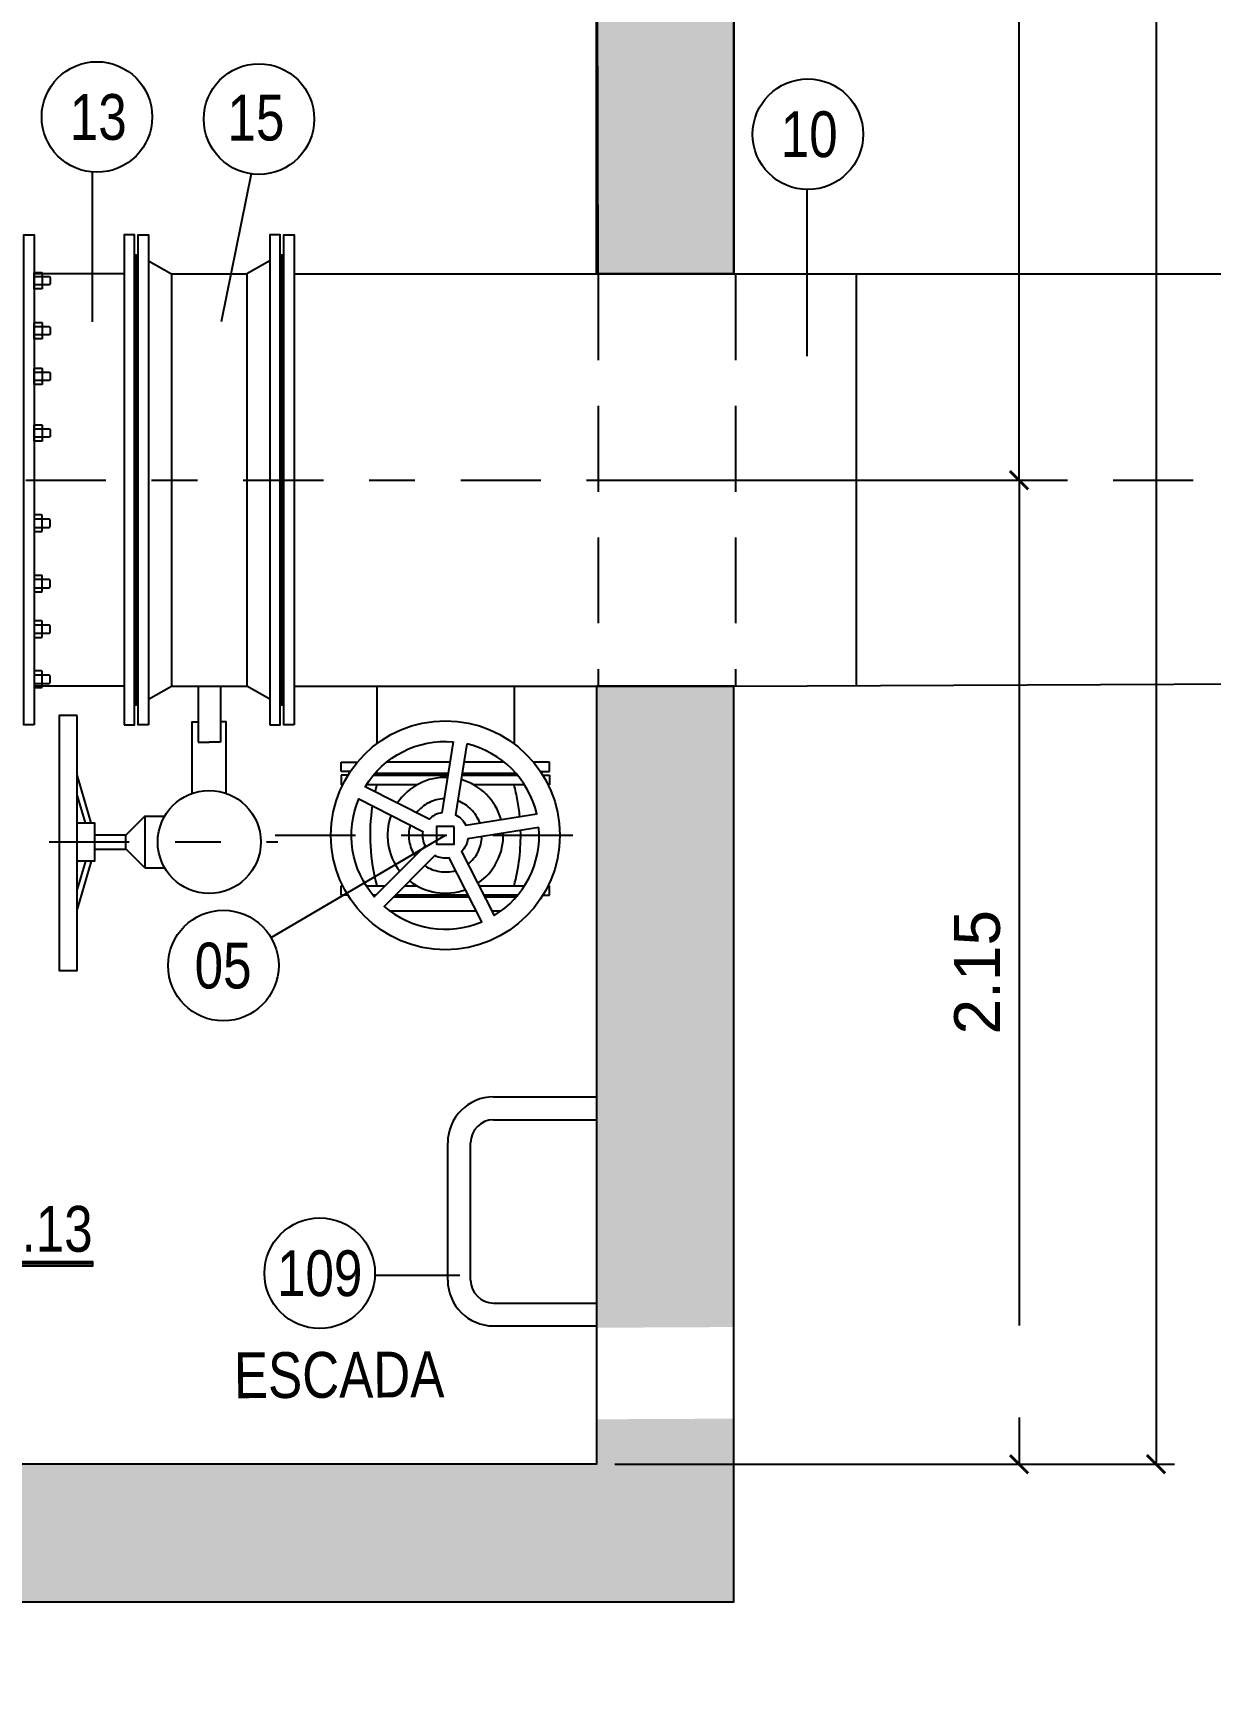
# Model space of a CAD drawing. Header units: feet. Extents: x 0 to 285374, y 0 to 9111566.
# Drawn here: x 285109.437 to 285112.007, y 9111369.358 to 9111372.955 of the extents above; entities that cross this region are included whole.
import ezdxf
from ezdxf import colors
from ezdxf.entities.mleader import LeaderData, LeaderLine
from ezdxf.enums import TextEntityAlignment as Align
from ezdxf.math import Vec2, Vec3

# ---------------------------------------------------------------- set-up
doc = ezdxf.new("R2010")
doc.units = ezdxf.units.FT
doc.header["$MEASUREMENT"] = 0
doc.linetypes.add('DASHDOT', pattern=[1, 0.5, -0.25, 0, -0.25])
doc.linetypes.add('HIDDEN', pattern=[0.375, 0.25, -0.125])
doc.layers.get('0').update_dxf_attribs({"linetype": 'CONTINUOUS'})
doc.layers.get('DEFPOINTS').update_dxf_attribs({"linetype": 'CONTINUOUS'})
for name, color, linetype in [('01', 1, 'CONTINUOUS'), ('01PROJ', 1, 'HIDDEN'), ('02', 7, 'CONTINUOUS'), ('A-NIVEIS', 1, 'CONTINUOUS'), ('A-TEXTO', 2, 'CONTINUOUS'), ('EIXO', 1, 'DASHDOT'), ('FLANGES', 7, 'CONTINUOUS'), ('H-SA-CONTORNO', 2, 'CONTINUOUS'), ('H-SA-DIM', 1, 'CONTINUOUS'), ('H-SA-ESTRUTURA (CORTE)', 5, 'CONTINUOUS'), ('H-SA-HTC CONCRETO', 253, 'CONTINUOUS'), ('H-SA-TEXTO', 2, 'CONTINUOUS'), ('INDIC', 2, 'CONTINUOUS'), ('Top View-Ferro Fundido - JGS - K7(Esgoto)', 7, 'CONTINUOUS')]:
    doc.layers.add(name, color=color, linetype=linetype)
doc.styles.add('EGC_Arial_2.0mm', font='arial.ttf', dxfattribs={"width": 0.8, "height": 2})
doc.styles.get("Standard").update_dxf_attribs({"font": 'arial.ttf'})
doc.dimstyles.new('Copy of EGC_2.0mm', dxfattribs={"dimtxt": 0.1, "dimasz": 0.04, "dimexe": 0.04, "dimexo": 0.04, "dimgap": 0.04, "dimtad": 1, "dimzin": 1, "dimdsep": 46, "dimtxsty": 'Standard', "dimblk": 'ARCHTICK', "dimcen": 0, "dimclrd": 1, "dimclre": 1, "dimclrt": 2, "dimazin": 0, "dimtfac": 1, "dimtix": 1, "dimtmove": 1, "dimatfit": 3, "dimldrblk": 'NONE', "dimfxl": 0.002, "dimtolj": 1, "dimtzin": 0, "dimlwd": -1, "dimarcsym": 0})

# ---------------------------------------------------------------- blocks, each defined once
blk = doc.blocks.new('_ArchTick')
at = {"color": 0, "linetype": 'ByBlock', "const_width": 0.15}
blk.add_lwpolyline([(-0.5, -0.5), (0.5, 0.5)], dxfattribs=at)
blk = doc.blocks.new('*D1185')
at = {"layer": 'DEFPOINTS', "color": 0, "transparency": 16777216}
for p in [(285110.6713, 9111371.9783, 478.1983), (285110.6676, 9111369.8294), (285111.5903, 9111369.8294)]:
    blk.add_point(p, dxfattribs=at)
at = {"layer": 'H-SA-DIM', "color": 1, "lineweight": -2, "transparency": 16777216}
for p, q in [((285110.7113, 9111371.9783), (285111.6303, 9111371.9783)), ((285110.7076, 9111369.8294), (285111.6303, 9111369.8294))]:
    blk.add_line(p, q, dxfattribs=at)
at = {"layer": 'H-SA-DIM', "color": 1, "transparency": 16777216}
blk.add_line((285111.5903, 9111371.9783), (285111.5903, 9111369.8294), dxfattribs=at)
at = {"layer": 'H-SA-DIM', "color": 1, "transparency": 16777216, "xscale": 0.04, "yscale": 0.04, "zscale": 0.04}
for p, rotation in [((285111.5903, 9111371.9783), 90), ((285111.5903, 9111369.8294), 270)]:
    blk.add_blockref('_ArchTick', p, dxfattribs=dict(at, rotation=rotation))
at = {"layer": 'H-SA-DIM', "color": 2, "transparency": 16777216, "insert": (285111.4992, 9111370.9039), "char_height": 0.1, "attachment_point": 5, "rotation": 90}
blk.add_mtext('\\A1;2.15', dxfattribs=at)
blk = doc.blocks.new('_None')
blk = doc.blocks.new('*U1244')
at = {"true_color": 0xffffff}
h = blk.add_hatch(color=7, dxfattribs=at)
h.dxf.hatch_style = 1
edge = h.paths.add_edge_path()
edge.add_arc((0, 0), 2.075, 92.76231, 177.23769, ccw=False)
edge.add_line((-0.1, 2.073), (-0.1, 2.75))
edge.add_line((-0.1, 2.75), (0.1, 2.75))
edge.add_line((0.1, 2.75), (0.1, 2.073))
edge.add_arc((0, 0), 2.075, 2.76231, 87.23769, ccw=False)
edge.add_line((2.073, 0.1), (9.088, 0.1))
edge.add_line((9.088, 0.1), (9.088, -0.1))
edge.add_line((9.088, -0.1), (2.073, -0.1))
edge.add_arc((0, 0), 2.075, 272.76231, 357.23769, ccw=False)
edge.add_line((0.1, -2.073), (0.1, -2.75))
edge.add_line((0.1, -2.75), (-0.1, -2.75))
edge.add_line((-0.1, -2.75), (-0.1, -2.073))
edge.add_arc((0, 0), 2.075, 182.76231, 267.23769, ccw=False)
edge.add_line((-2.073, -0.1), (-2.75, -0.1))
edge.add_line((-2.75, -0.1), (-2.75, 0.1))
edge.add_line((-2.75, 0.1), (-2.073, 0.1))
for p, q in [((0, -2.75), (0, 2.75)), ((9.088, 0), (-2.75, 0))]:
    blk.add_line(p, q)
at = {"color": 7, "true_color": 0xffffff}
blk.add_lwpolyline([(-2.073, 0.1, -0.386246), (-0.1, 2.073), (-0.1, 2.75), (0.1, 2.75), (0.1, 2.073, -0.386246), (2.073, 0.1), (9.088, 0.1), (9.088, -0.1), (2.073, -0.1, -0.386246), (0.1, -2.073), (0.1, -2.75), (-0.1, -2.75), (-0.1, -2.073, -0.386246), (-2.073, -0.1), (-2.75, -0.1), (-2.75, 0.1)], format="xyb", close=True, dxfattribs=at)
blk.add_circle((0, 0), 1.875)
for points in [[(0, 1.875), (0, 0), (0.583, 1.782), (0.595, 0)], [(0.583, 1.782), (0.595, 0), (1.097, 1.521), (1.096, 0)], [(1.097, 1.521), (1.096, 0), (1.533, 1.079), (1.571, 0)], [(1.533, 1.079), (1.571, 0), (1.786, 0.571), (0, 0)], [(-1.786, -0.571), (0, 0), (-1.796, -0.539), (-1.875, 0)], [(-1.533, -1.079), (-1.571, 0), (-1.786, -0.571), (0, 0)], [(-1.097, -1.521), (-1.096, 0), (-1.533, -1.079), (-1.571, 0)], [(-0.583, -1.782), (-0.595, 0), (-1.097, -1.521), (-1.096, 0)], [(0, -1.875), (0, 0), (-0.583, -1.782), (-0.595, 0)], [(1.786, 0.571), (0, 0), (1.796, 0.539), (1.875, 0)]]:
    blk.add_solid(points)
at = {"layer": 'A-TEXTO', "color": 2, "style": 'EGC_Arial_2.0mm', "width": 0.8}
blk.add_attdef('000.00', text='', height=2, dxfattribs=at).set_placement((9.088, 0.534), align=Align.RIGHT)
blk = doc.blocks.new('*D1233')
at = {"layer": 'DEFPOINTS', "color": 0, "transparency": 16777216}
for p in [(285111.7143, 9111374.3725), (285110.6713, 9111371.9783, 478.1983), (285111.5902, 9111371.9783)]:
    blk.add_point(p, dxfattribs=at)
at = {"layer": 'H-SA-DIM', "color": 1, "lineweight": -2, "transparency": 16777216}
for p, q in [((285111.6743, 9111374.3725), (285111.5502, 9111374.3725)), ((285110.7113, 9111371.9783), (285111.6302, 9111371.9783))]:
    blk.add_line(p, q, dxfattribs=at)
at = {"layer": 'H-SA-DIM', "color": 1, "transparency": 16777216}
blk.add_line((285111.5902, 9111374.3725), (285111.5902, 9111371.9783), dxfattribs=at)
at = {"layer": 'H-SA-DIM', "color": 1, "transparency": 16777216, "xscale": 0.04, "yscale": 0.04, "zscale": 0.04}
for p, rotation in [((285111.5902, 9111374.3725), 90), ((285111.5902, 9111371.9783), 270)]:
    blk.add_blockref('_ArchTick', p, dxfattribs=dict(at, rotation=rotation))
at = {"layer": 'H-SA-DIM', "color": 2, "transparency": 16777216, "insert": (285111.4991, 9111373.1754), "char_height": 0.1, "attachment_point": 5, "rotation": 90}
blk.add_mtext('\\A1;2.40', dxfattribs=at)
blk = doc.blocks.new('*D1245')
at = {"layer": 'DEFPOINTS', "color": 0, "transparency": 16777216}
for p in [(285110.6676, 9111376.5296), (285110.6676, 9111369.8295, 0.0238), (285111.8895, 9111369.8295)]:
    blk.add_point(p, dxfattribs=at)
at = {"layer": 'H-SA-DIM', "color": 1, "lineweight": -2, "transparency": 16777216}
for p, q in [((285110.7076, 9111376.5296), (285111.9295, 9111376.5296)), ((285110.7076, 9111369.8295), (285111.9295, 9111369.8295))]:
    blk.add_line(p, q, dxfattribs=at)
at = {"layer": 'H-SA-DIM', "color": 1, "transparency": 16777216}
blk.add_line((285111.8895, 9111376.5296), (285111.8895, 9111369.8295), dxfattribs=at)
at = {"layer": 'H-SA-DIM', "color": 1, "transparency": 16777216, "xscale": 0.04, "yscale": 0.04, "zscale": 0.04}
for p, rotation in [((285111.8895, 9111376.5296), 90), ((285111.8895, 9111369.8295), 270)]:
    blk.add_blockref('_ArchTick', p, dxfattribs=dict(at, rotation=rotation))
at = {"layer": 'H-SA-DIM', "color": 2, "transparency": 16777216, "insert": (285111.7985, 9111373.1795), "char_height": 0.1, "attachment_point": 5, "rotation": 90}
blk.add_mtext('\\A1;6.70', dxfattribs=at)

msp = doc.modelspace()

# ---------------------------------------------------------------- hatches: boundary and pattern name
at = {"layer": 'H-SA-HTC CONCRETO'}
h = msp.add_hatch(color=256, dxfattribs=at)
h.dxf.hatch_style = 1
h.paths.add_polyline_path([(285108.6676, 9111373.929), (285108.3676, 9111373.929), (285108.3676, 9111372.4289), (285108.6676, 9111372.4289)])
h.paths.add_polyline_path([(285110.9676, 9111373.929), (285110.6676, 9111373.929), (285110.6676, 9111372.4289), (285110.9676, 9111372.4289)])
h = msp.add_hatch(color=256, dxfattribs=at)
h.dxf.hatch_style = 1
h.paths.add_polyline_path([(285110.9676, 9111371.5289), (285110.6676, 9111371.5289), (285110.6676, 9111369.8294), (285108.6676, 9111369.8294), (285108.6676, 9111371.5289), (285108.3676, 9111371.5289), (285108.3676, 9111369.5294), (285110.9676, 9111369.5294)])

# ---------------------------------------------------------------- linework, layer by layer
at = {"layer": '01', "color": 1}
for p, q in [((285109.564, 9111371.23, 478.1983), (285109.533, 9111371.3352, 478.1983)), ((285109.5511, 9111371.23, 478.1983), (285109.533, 9111371.2913, 478.1983)), ((285109.681, 9111371.2445, 478.1983), (285109.6388, 9111371.2023, 478.1983)), ((285109.681, 9111371.2445, 478.1983), (285109.681, 9111371.132, 478.1983)), ((285109.6388, 9111371.2023, 478.1983), (285109.6388, 9111371.1742, 478.1983)), ((285109.681, 9111371.132, 478.1983), (285109.6388, 9111371.1742, 478.1983)), ((285109.564, 9111371.1466, 478.1983), (285109.533, 9111371.0414, 478.1983)), ((285109.5511, 9111371.1466, 478.1983), (285109.533, 9111371.0852, 478.1983)), ((285110.2157, 9111371.0379, 478.1983), (285110.4046, 9111371.0379, 478.1983)), ((285110.4383, 9111371.0379, 478.1983), (285110.459, 9111371.0379, 478.1983))]:
    msp.add_line(p, q, dxfattribs=at)
at = {"layer": '01', "color": 1, "ltscale": 2.5}
for p, q in [((285109.681, 9111371.2445, 478.1983), (285109.7242, 9111371.2445, 478.1983)), ((285109.5713, 9111371.2037, 478.1983), (285109.6388, 9111371.2037, 478.1983)), ((285109.5713, 9111371.1728, 478.1983), (285109.6388, 9111371.1728, 478.1983)), ((285109.681, 9111371.132, 478.1983), (285109.7242, 9111371.132, 478.1983))]:
    msp.add_line(p, q, dxfattribs=at)
at = {"layer": '01', "color": 1, "elevation": 478.1983}
for points in [[(285109.7847, 9111371.2946), (285109.7847, 9111371.4507), (285109.7972, 9111371.4507)], [(285109.8585, 9111371.2946), (285109.8585, 9111371.4507), (285109.846, 9111371.4507)], [(285109.533, 9111371.23), (285109.5713, 9111371.23), (285109.5713, 9111371.1466), (285109.533, 9111371.1466)]]:
    msp.add_lwpolyline(points, dxfattribs=at)
at = {"layer": '01PROJ', "color": 1, "ltscale": 25}
for p, q in [((285110.6676, 9111372.4289, 478.1983), (285110.9676, 9111372.4289, 478.1983)), ((285110.6676, 9111371.5289, 478.1983), (285110.9676, 9111371.5289, 478.1983))]:
    msp.add_line(p, q, dxfattribs=at)
at = {"layer": '02', "color": 2, "linetype": 'Continuous'}
for points in [[(285110.3545, 9111371.4071), (285110.33, 9111371.2523, 0.16324), (285110.3017, 9111371.2379), (285110.162, 9111371.3091, -0.284894)], [(285110.3842, 9111371.4025), (285110.3596, 9111371.2476, -0.16324), (285110.3821, 9111371.2251), (285110.537, 9111371.2497, 0.284894)], [(285110.5417, 9111371.22), (285110.3868, 9111371.1955, -0.16324), (285110.3724, 9111371.1672), (285110.4436, 9111371.0275, 0.284894)], [(285110.3143, 9111371.1585), (285110.2034, 9111371.0477, 0.284894), (285110.4168, 9111371.0139), (285110.3457, 9111371.1536, -0.16324)]]:
    msp.add_lwpolyline(points, format="xyb", close=True, dxfattribs=at)
at = {"layer": '02', "color": 2, "linetype": 'Continuous', "ltscale": 0.2}
msp.add_lwpolyline([(285110.293, 9111371.1797), (285110.1822, 9111371.0689, -0.284894), (285110.1484, 9111371.2823), (285110.2881, 9111371.2112, 0.16324)], format="xyb", close=True, dxfattribs=at)
msp.add_lwpolyline([(285110.3569, 9111371.2224), (285110.3179, 9111371.2224), (285110.3179, 9111371.1834), (285110.3569, 9111371.1834)], close=True, dxfattribs=at)
msp.add_circle((285110.3374, 9111371.2029, 478.1983), 0.25, dxfattribs=at)
at = {"layer": 'EIXO', "color": 1, "linetype": 'DASHDOT', "ltscale": 0.35}
for p, q in [((285110.3474, 9111371.3624, 478.1983), (285110.2086, 9111371.3624, 478.1983)), ((285110.4662, 9111371.3624, 478.1983), (285110.3778, 9111371.3624, 478.1983)), ((285110.2758, 9111371.3134, 478.1983), (285110.1647, 9111371.3134, 478.1983)), ((285110.1797, 9111371.3339, 478.1983), (285110.3429, 9111371.3339, 478.1983)), ((285110.3436, 9111371.3379, 478.1983), (285110.1831, 9111371.3379, 478.1983)), ((285110.3733, 9111371.3339, 478.1983), (285110.4951, 9111371.3339, 478.1983)), ((285110.4916, 9111371.3379, 478.1983), (285110.3739, 9111371.3379, 478.1983)), ((285110.51, 9111371.3134, 478.1983), (285110.399, 9111371.3134, 478.1983)), ((285109.9658, 9111371.2029, 478.1983), (285110.6947, 9111371.2029, 478.1983)), ((285109.472, 9111371.1883, 478.1983), (285109.9716, 9111371.1883, 478.1983)), ((285110.1647, 9111371.0924, 478.1983), (285110.2057, 9111371.0924, 478.1983)), ((285110.2481, 9111371.0924, 478.1983), (285110.2758, 9111371.0924, 478.1983)), ((285110.4105, 9111371.0924, 478.1983), (285110.51, 9111371.0924, 478.1983)), ((285110.1852, 9111371.0719, 478.1983), (285110.1797, 9111371.0719, 478.1983)), ((285110.3893, 9111371.0679, 478.1983), (285110.2236, 9111371.0679, 478.1983)), ((285110.3873, 9111371.0719, 478.1983), (285110.2276, 9111371.0719, 478.1983)), ((285110.4951, 9111371.0719, 478.1983), (285110.421, 9111371.0719, 478.1983)), ((285110.4916, 9111371.0679, 478.1983), (285110.423, 9111371.0679, 478.1983))]:
    msp.add_line(p, q, dxfattribs=at)
at = {"layer": 'EIXO', "ltscale": 0.35}
msp.add_lwpolyline([(285092.3209, 9111371.9781), (285115.3316, 9111371.9781)], dxfattribs=at)
at = {"layer": 'EIXO', "color": 1, "linetype": 'DASHDOT', "elevation": 478.1983}
for points in [[(285110.1296, 9111371.3419), (285110.1099, 9111371.3419), (285110.1099, 9111371.3624), (285110.1449, 9111371.3624)], [(285110.5452, 9111371.3419), (285110.5649, 9111371.3419), (285110.5649, 9111371.3624), (285110.5299, 9111371.3624)], [(285110.1244, 9111371.3339), (285110.1099, 9111371.3339), (285110.1099, 9111371.3134), (285110.1131, 9111371.3134)], [(285110.5503, 9111371.3339), (285110.5649, 9111371.3339), (285110.5649, 9111371.3134), (285110.5616, 9111371.3134)], [(285110.1244, 9111371.0719), (285110.1099, 9111371.0719), (285110.1099, 9111371.0924), (285110.1131, 9111371.0924)], [(285110.5503, 9111371.0719), (285110.5649, 9111371.0719), (285110.5649, 9111371.0924), (285110.5616, 9111371.0924)]]:
    msp.add_lwpolyline(points, dxfattribs=at)
at = {"layer": 'EIXO', "color": 1, "linetype": 'DASHDOT'}
for centre, radius, start, end in [((285110.5998, 9111371.2029, 478.1983), 0.4269, 165, 167.1158), ((285110.3374, 9111371.2029, 478.1983), 0.1265, 87.81, 146.19), ((285110.3374, 9111371.2029, 478.1983), 0.1265, 15.81, 74.19), ((285110.075, 9111371.2029, 478.1983), 0.4269, 5.5023, 15), ((285110.3374, 9111371.2029, 478.1983), 0.08, 91.8069, 142.1931), ((285110.3374, 9111371.2029, 478.1983), 0.08, 19.8069, 70.1931), ((285110.5998, 9111371.2029, 478.1983), 0.4269, 171.3096, 195), ((285110.3374, 9111371.2029, 478.1983), 0.1265, 159.81, 218.19), ((285110.3374, 9111371.2029, 478.1983), 0.08, 163.8069, 214.1931), ((285110.3374, 9111371.2029, 478.1983), 0.08, 307.8069, 358.1931), ((285110.3374, 9111371.2029, 478.1983), 0.1265, 303.81, 2.19), ((285110.075, 9111371.2029, 478.1983), 0.4269, 345, 1.4566), ((285110.3374, 9111371.2029, 478.1983), 0.08, 235.8069, 286.1931), ((285110.3374, 9111371.2029, 478.1983), 0.1265, 231.81, 290.19)]:
    msp.add_arc(centre, radius, start, end, dxfattribs=at)
at = {"layer": 'FLANGES', "color": 2}
msp.add_lwpolyline([(285109.533, 9111371.4643), (285109.494, 9111371.4643), (285109.494, 9111370.9075), (285109.533, 9111370.9075)], close=True, dxfattribs=at)
msp.add_circle((285109.8216, 9111371.1883, 478.1983), 0.1125, dxfattribs=at)
at = {"layer": 'H-SA-CONTORNO', "color": 1, "linetype": 'HIDDEN', "ltscale": 0.75}
for p, q in [((285110.6713, 9111372.4283, 478.1983), (285110.6713, 9111371.5283, 478.1983)), ((285110.9713, 9111372.4283, 478.1983), (285110.9713, 9111371.5283, 478.1983))]:
    msp.add_line(p, q, dxfattribs=at)
at = {"layer": 'H-SA-DIM'}
msp.add_line((285111.2346, 9111372.4294, 478.1983), (285111.2346, 9111371.53, 478.1983), dxfattribs=at)
at = {"layer": 'H-SA-ESTRUTURA (CORTE)'}
for p, q in [((285110.6713, 9111372.4283, 478.1983), (285110.6676, 9111373.929)), ((285110.9676, 9111372.4289, 478.1983), (285110.9676, 9111373.929))]:
    msp.add_line(p, q, dxfattribs=at)
msp.add_lwpolyline([(285110.6676, 9111373.929), (285110.9676, 9111373.929), (285110.9676, 9111372.4289), (285110.6676, 9111372.4289)], close=True, dxfattribs=at)
at = {"layer": 'INDIC', "color": 1, "linetype": 'Continuous'}
for p, q in [((285109.566, 9111372.6521, 478.1983), (285109.5661, 9111372.3242, 478.1983)), ((285109.9135, 9111372.6474, 478.1983), (285109.8478, 9111372.3242, 478.1983)), ((285111.1265, 9111372.6131, 478.1983), (285111.1265, 9111372.2489, 478.1983)), ((285109.9567, 9111370.9796, 478.1983), (285110.3374, 9111371.2029, 478.1983)), ((285110.1836, 9111370.2426), (285110.3687, 9111370.2426))]:
    msp.add_line(p, q, dxfattribs=at)
for centre in [(285109.5764, 9111372.7715, 478.1983), (285109.9303, 9111372.7669, 478.1983), (285111.1291, 9111372.7338, 478.1983), (285109.8526, 9111370.9185, 478.1983)]:
    msp.add_circle(centre, 0.1207, dxfattribs=at)
at = {"layer": 'Top View-Ferro Fundido - JGS - K7(Esgoto)', "color": 1, "linetype": 'ByBlock', "lineweight": -2}
for p, q in [((285109.6891, 9111372.4577, 478.1983), (285109.7391, 9111372.4289, 478.1983)), ((285109.9541, 9111372.4577, 478.1983), (285109.9041, 9111372.4289, 478.1983)), ((285109.6361, 9111372.4289, 478.1983), (285109.4391, 9111372.4289, 478.1983)), ((285109.4409, 9111372.423, 478.1983), (285109.4553, 9111372.423, 478.1983)), ((285109.7391, 9111372.4289, 478.1983), (285109.7391, 9111371.5289, 478.1983)), ((285109.7391, 9111372.4289, 478.1983), (285109.9041, 9111372.4289, 478.1983)), ((285109.9041, 9111372.4289, 478.1983), (285109.9041, 9111371.5289, 478.1983)), ((285110.0071, 9111372.4289, 478.1983), (285110.6676, 9111372.4289, 478.1983)), ((285110.9676, 9111372.4289, 478.1983), (285114.9313, 9111372.4289)), ((285109.4553, 9111372.405, 478.1983), (285109.4409, 9111372.405, 478.1983)), ((285109.4409, 9111372.3137, 478.1983), (285109.4553, 9111372.3137, 478.1983)), ((285109.4553, 9111372.2957, 478.1983), (285109.4409, 9111372.2957, 478.1983)), ((285109.4409, 9111372.2141, 478.1983), (285109.4553, 9111372.2141, 478.1983)), ((285109.4553, 9111372.1961, 478.1983), (285109.4409, 9111372.1961, 478.1983)), ((285109.4409, 9111372.0903, 478.1983), (285109.4553, 9111372.0903, 478.1983)), ((285109.4553, 9111372.0723, 478.1983), (285109.4409, 9111372.0723, 478.1983)), ((285109.4553, 9111371.8934, 478.1983), (285109.4409, 9111371.8934, 478.1983)), ((285109.4409, 9111371.8754, 478.1983), (285109.4553, 9111371.8754, 478.1983)), ((285109.4553, 9111371.7616, 478.1983), (285109.4409, 9111371.7616, 478.1983)), ((285109.4409, 9111371.7436, 478.1983), (285109.4553, 9111371.7436, 478.1983)), ((285109.4553, 9111371.6621, 478.1983), (285109.4409, 9111371.6621, 478.1983)), ((285109.4409, 9111371.6441, 478.1983), (285109.4553, 9111371.6441, 478.1983)), ((285109.6361, 9111371.5289, 478.1983), (285109.4391, 9111371.5289, 478.1983)), ((285109.4553, 9111371.5527, 478.1983), (285109.4409, 9111371.5527, 478.1983)), ((285109.4409, 9111371.5347, 478.1983), (285109.4553, 9111371.5347, 478.1983)), ((285109.6891, 9111371.5, 478.1983), (285109.7391, 9111371.5289, 478.1983)), ((285109.7391, 9111371.5289, 478.1983), (285109.9041, 9111371.5289, 478.1983)), ((285109.7972, 9111371.5289, 478.1983), (285109.7972, 9111371.4061, 478.1983)), ((285109.846, 9111371.5289, 478.1983), (285109.846, 9111371.4061, 478.1983)), ((285109.9541, 9111371.5, 478.1983), (285109.9041, 9111371.5289, 478.1983)), ((285110.0071, 9111371.5289, 478.1983), (285110.6676, 9111371.5289, 478.1983)), ((285110.1874, 9111371.5289, 478.1983), (285110.1874, 9111371.4029, 478.1983)), ((285110.4874, 9111371.5289, 478.1983), (285110.4874, 9111371.4029, 478.1983)), ((285110.9676, 9111371.5289, 478.1983), (285114.9313, 9111371.5452)), ((285109.7972, 9111371.4061, 478.1983), (285109.8216, 9111371.4061, 478.1983)), ((285109.846, 9111371.4061, 478.1983), (285109.8216, 9111371.4061, 478.1983)), ((285110.4426, 9111370.6316), (285110.6676, 9111370.6316)), ((285110.4426, 9111370.5816), (285110.6676, 9111370.5816)), ((285110.3426, 9111370.2316), (285110.3426, 9111370.5316)), ((285110.3926, 9111370.2316), (285110.3926, 9111370.5316)), ((285110.4426, 9111370.1816), (285110.6676, 9111370.1816)), ((285110.4426, 9111370.1316), (285110.6676, 9111370.1316))]:
    msp.add_line(p, q, dxfattribs=at)
for points in [[(285109.4391, 9111371.4439), (285109.4166, 9111371.4439), (285109.4166, 9111372.5139), (285109.4391, 9111372.5139)], [(285109.6361, 9111371.4439), (285109.6586, 9111371.4439), (285109.6586, 9111372.5139), (285109.6361, 9111372.5139)], [(285109.6891, 9111371.4439), (285109.6666, 9111371.4439), (285109.6666, 9111372.5139), (285109.6891, 9111372.5139)], [(285109.9541, 9111371.4439), (285109.9766, 9111371.4439), (285109.9766, 9111372.5139), (285109.9541, 9111372.5139)], [(285110.0071, 9111371.4439), (285109.9846, 9111371.4439), (285109.9846, 9111372.5139), (285110.0071, 9111372.5139)]]:
    msp.add_lwpolyline(points, close=True, dxfattribs=at)
at = {"layer": 'Top View-Ferro Fundido - JGS - K7(Esgoto)', "color": 1, "linetype": 'ByBlock', "lineweight": -2, "elevation": 478.1983}
for points in [[(285109.6586, 9111371.4879), (285109.6626, 9111371.4879), (285109.6626, 9111372.4699), (285109.6586, 9111372.4699)], [(285109.6666, 9111371.4879), (285109.6626, 9111371.4879), (285109.6626, 9111372.4699), (285109.6666, 9111372.4699)], [(285109.9766, 9111371.4879), (285109.9806, 9111371.4879), (285109.9806, 9111372.4699), (285109.9766, 9111372.4699)], [(285109.9846, 9111371.4879), (285109.9806, 9111371.4879), (285109.9806, 9111372.4699), (285109.9846, 9111372.4699)], [(285109.4391, 9111372.4221), (285109.4409, 9111372.423), (285109.4391, 9111372.4239)], [(285109.4571, 9111372.4239), (285109.4553, 9111372.423), (285109.4571, 9111372.4221)], [(285109.4391, 9111372.4041), (285109.4409, 9111372.405), (285109.4391, 9111372.4059)], [(285109.4571, 9111372.4059), (285109.4553, 9111372.405), (285109.4571, 9111372.4041)], [(285109.4391, 9111372.3128), (285109.4409, 9111372.3137), (285109.4391, 9111372.3146)], [(285109.4571, 9111372.3146), (285109.4553, 9111372.3137), (285109.4571, 9111372.3128)], [(285109.4391, 9111372.2948), (285109.4409, 9111372.2957), (285109.4391, 9111372.2966)], [(285109.4571, 9111372.2966), (285109.4553, 9111372.2957), (285109.4571, 9111372.2948)], [(285109.4391, 9111372.2132), (285109.4409, 9111372.2141), (285109.4391, 9111372.215)], [(285109.4571, 9111372.215), (285109.4553, 9111372.2141), (285109.4571, 9111372.2132)], [(285109.4391, 9111372.1952), (285109.4409, 9111372.1961), (285109.4391, 9111372.197)], [(285109.4571, 9111372.197), (285109.4553, 9111372.1961), (285109.4571, 9111372.1952)], [(285109.4391, 9111372.0894), (285109.4409, 9111372.0903), (285109.4391, 9111372.0912)], [(285109.4391, 9111372.0714), (285109.4409, 9111372.0723), (285109.4391, 9111372.0732)], [(285109.4571, 9111372.0912), (285109.4553, 9111372.0903), (285109.4571, 9111372.0894)], [(285109.4571, 9111372.0732), (285109.4553, 9111372.0723), (285109.4571, 9111372.0714)], [(285109.4391, 9111371.8943), (285109.4409, 9111371.8934), (285109.4391, 9111371.8925)], [(285109.4571, 9111371.8925), (285109.4553, 9111371.8934), (285109.4571, 9111371.8943)], [(285109.4391, 9111371.8763), (285109.4409, 9111371.8754), (285109.4391, 9111371.8745)], [(285109.4571, 9111371.8745), (285109.4553, 9111371.8754), (285109.4571, 9111371.8763)], [(285109.4391, 9111371.7625), (285109.4409, 9111371.7616), (285109.4391, 9111371.7607)], [(285109.4391, 9111371.7445), (285109.4409, 9111371.7436), (285109.4391, 9111371.7427)], [(285109.4571, 9111371.7607), (285109.4553, 9111371.7616), (285109.4571, 9111371.7625)], [(285109.4571, 9111371.7427), (285109.4553, 9111371.7436), (285109.4571, 9111371.7445)], [(285109.4391, 9111371.663), (285109.4409, 9111371.6621), (285109.4391, 9111371.6612)], [(285109.4391, 9111371.645), (285109.4409, 9111371.6441), (285109.4391, 9111371.6432)], [(285109.4571, 9111371.6612), (285109.4553, 9111371.6621), (285109.4571, 9111371.663)], [(285109.4571, 9111371.6432), (285109.4553, 9111371.6441), (285109.4571, 9111371.645)], [(285109.4391, 9111371.5536), (285109.4409, 9111371.5527), (285109.4391, 9111371.5518)], [(285109.4391, 9111371.5356), (285109.4409, 9111371.5347), (285109.4391, 9111371.5338)], [(285109.4571, 9111371.5518), (285109.4553, 9111371.5527), (285109.4571, 9111371.5536)], [(285109.4571, 9111371.5338), (285109.4553, 9111371.5347), (285109.4571, 9111371.5356)]]:
    msp.add_lwpolyline(points, dxfattribs=at)
at = {"layer": 'Top View-Ferro Fundido - JGS - K7(Esgoto)', "color": 1, "linetype": 'ByBlock', "lineweight": -2}
for points in [[(285109.4391, 9111372.4302, -0.414214), (285109.4409, 9111372.432), (285109.4553, 9111372.432, -0.414214), (285109.4571, 9111372.4302), (285109.4571, 9111372.3978, -0.414214), (285109.4553, 9111372.396), (285109.4409, 9111372.396, -0.414214), (285109.4391, 9111372.3978)], [(285109.4391, 9111372.3209, -0.414214), (285109.4409, 9111372.3227), (285109.4553, 9111372.3227, -0.414214), (285109.4571, 9111372.3209), (285109.4571, 9111372.2885, -0.414214), (285109.4553, 9111372.2867), (285109.4409, 9111372.2867, -0.414214), (285109.4391, 9111372.2885)], [(285109.4391, 9111372.2213, -0.414214), (285109.4409, 9111372.2231), (285109.4553, 9111372.2231, -0.414214), (285109.4571, 9111372.2213), (285109.4571, 9111372.1889, -0.414214), (285109.4553, 9111372.1871), (285109.4409, 9111372.1871, -0.414214), (285109.4391, 9111372.1889)], [(285109.4391, 9111372.0975, -0.414214), (285109.4409, 9111372.0993), (285109.4553, 9111372.0993, -0.414214), (285109.4571, 9111372.0975), (285109.4571, 9111372.0651, -0.414214), (285109.4553, 9111372.0633), (285109.4409, 9111372.0633, -0.414214), (285109.4391, 9111372.0651)], [(285109.4391, 9111371.8682, 0.414214), (285109.4409, 9111371.8664), (285109.4553, 9111371.8664, 0.414214), (285109.4571, 9111371.8682), (285109.4571, 9111371.9006, 0.414214), (285109.4553, 9111371.9024), (285109.4409, 9111371.9024, 0.414214), (285109.4391, 9111371.9006)], [(285109.4391, 9111371.7364, 0.414214), (285109.4409, 9111371.7346), (285109.4553, 9111371.7346, 0.414214), (285109.4571, 9111371.7364), (285109.4571, 9111371.7688, 0.414214), (285109.4553, 9111371.7706), (285109.4409, 9111371.7706, 0.414214), (285109.4391, 9111371.7688)], [(285109.4391, 9111371.6369, 0.414214), (285109.4409, 9111371.6351), (285109.4553, 9111371.6351, 0.414214), (285109.4571, 9111371.6369), (285109.4571, 9111371.6693, 0.414214), (285109.4553, 9111371.6711), (285109.4409, 9111371.6711, 0.414214), (285109.4391, 9111371.6693)], [(285109.4391, 9111371.5275, 0.414214), (285109.4409, 9111371.5257), (285109.4553, 9111371.5257, 0.414214), (285109.4571, 9111371.5275), (285109.4571, 9111371.5599, 0.414214), (285109.4553, 9111371.5617), (285109.4409, 9111371.5617, 0.414214), (285109.4391, 9111371.5599)]]:
    msp.add_lwpolyline(points, format="xyb", close=True, dxfattribs=at)
at = {"layer": 'Top View-Ferro Fundido - JGS - K7(Esgoto)', "color": 1, "linetype": 'ByBlock', "lineweight": -2, "elevation": 478.1983}
for points in [[(285109.4571, 9111372.423), (285109.4721, 9111372.423, -0.414214), (285109.4739, 9111372.4212), (285109.4739, 9111372.4068, -0.414214), (285109.4721, 9111372.405), (285109.4571, 9111372.405)], [(285109.4571, 9111372.3137), (285109.4721, 9111372.3137, -0.414214), (285109.4739, 9111372.3119), (285109.4739, 9111372.2975, -0.414214), (285109.4721, 9111372.2957), (285109.4571, 9111372.2957)], [(285109.4571, 9111372.2141), (285109.4721, 9111372.2141, -0.414214), (285109.4739, 9111372.2123), (285109.4739, 9111372.1979, -0.414214), (285109.4721, 9111372.1961), (285109.4571, 9111372.1961)], [(285109.4571, 9111372.0903), (285109.4721, 9111372.0903, -0.414214), (285109.4739, 9111372.0885), (285109.4739, 9111372.0741, -0.414214), (285109.4721, 9111372.0723), (285109.4571, 9111372.0723)], [(285109.4571, 9111371.8754), (285109.4721, 9111371.8754, 0.414214), (285109.4739, 9111371.8772), (285109.4739, 9111371.8916, 0.414214), (285109.4721, 9111371.8934), (285109.4571, 9111371.8934)], [(285109.4571, 9111371.7436), (285109.4721, 9111371.7436, 0.414214), (285109.4739, 9111371.7454), (285109.4739, 9111371.7598, 0.414214), (285109.4721, 9111371.7616), (285109.4571, 9111371.7616)], [(285109.4571, 9111371.6441), (285109.4721, 9111371.6441, 0.414214), (285109.4739, 9111371.6459), (285109.4739, 9111371.6603, 0.414214), (285109.4721, 9111371.6621), (285109.4571, 9111371.6621)], [(285109.4571, 9111371.5347), (285109.4721, 9111371.5347, 0.414214), (285109.4739, 9111371.5365), (285109.4739, 9111371.5509, 0.414214), (285109.4721, 9111371.5527), (285109.4571, 9111371.5527)]]:
    msp.add_lwpolyline(points, format="xyb", dxfattribs=at)
at = {"layer": 'Top View-Ferro Fundido - JGS - K7(Esgoto)', "color": 1, "linetype": 'ByBlock', "lineweight": -2}
for centre, radius, start, end in [((285110.4426, 9111370.5316), 0.1, 90, 180), ((285110.4426, 9111370.5316), 0.05, 90, 180), ((285110.4426, 9111370.2316), 0.1, 180, 270), ((285110.4426, 9111370.2316), 0.05, 180, 270)]:
    msp.add_arc(centre, radius, start, end, dxfattribs=at)

# ---------------------------------------------------------------- block references
at = {"layer": 'A-NIVEIS', "xscale": 0.05, "yscale": 0.05, "zscale": 0.05}
msp.add_blockref('*U1244', (285109.1126, 9111370.2669), dxfattribs=at).add_auto_attribs({'000.00': '475.13'})

# ---------------------------------------------------------------- texts
at = {"layer": 'INDIC', "color": 2, "style": 'EGC_Arial_2.0mm', "width": 0.8}
for s, p in [('13', (285109.5794, 9111372.7715, 478.1983)), ('15', (285109.9237, 9111372.7701, 478.1983)), ('10', (285111.132, 9111372.7338, 478.1983)), ('05', (285109.8519, 9111370.9185, 478.1983)), ('109', (285110.0629, 9111370.2467))]:
    msp.add_text(s, height=0.1, dxfattribs=at).set_placement(p, align=Align.MIDDLE_CENTER)

# ---------------------------------------------------------------- dimensions: what is measured, and where the dimension line sits
at = {"layer": 'H-SA-DIM'}
dim = msp.add_linear_dim(base=(285111.5902, 9111371.9783), p1=(285111.7143, 9111374.3725), p2=(285110.6713, 9111371.9783, 478.1983), angle=90, text='2.40', dimstyle='Copy of EGC_2.0mm', dxfattribs=at)
dim.commit()
dim.dimension.update_dxf_attribs({"geometry": '*D1233', "text_midpoint": (285111.4991, 9111373.1754)})
dim = msp.add_linear_dim(base=(285111.5903, 9111369.8294), p1=(285110.6713, 9111371.9783, 478.1983), p2=(285110.6676, 9111369.8294), angle=90, dimstyle='Copy of EGC_2.0mm', dxfattribs=at)
dim.commit()
dim.dimension.update_dxf_attribs({"geometry": '*D1185', "text_midpoint": (285111.4992, 9111370.9039)})

# ---------------------------------------------------------------- next in the draw order: texts
at = {"layer": 'H-SA-TEXTO', "color": 2, "insert": (285110.1051, 9111370.0748), "char_height": 0.1, "width": 3.355817, "attachment_point": 2, "rotation": 0.2869, "style": 'EGC_Arial_2.0mm', "bg_fill": 2}
msp.add_mtext('ESCADA', dxfattribs=at)

# ---------------------------------------------------------------- next in the draw order: linework, layer by layer
at = {"layer": 'H-SA-ESTRUTURA (CORTE)', "elevation": 478.1983}
msp.add_lwpolyline([(285108.3676, 9111371.5289), (285108.3676, 9111369.5294), (285110.9676, 9111369.5294), (285110.9676, 9111371.5289), (285110.6676, 9111371.5289), (285110.6676, 9111369.8294), (285108.6676, 9111369.8294), (285108.6676, 9111371.5289)], close=True, dxfattribs=at)
at = {"layer": 'INDIC', "color": 1, "linetype": 'Continuous'}
msp.add_circle((285110.0629, 9111370.2467), 0.1207, dxfattribs=at)

# ---------------------------------------------------------------- next in the draw order: dimensions: what is measured, and where the dimension line sits
at = {"layer": 'H-SA-DIM'}
dim = msp.add_linear_dim(base=(285111.8895, 9111369.8295), p1=(285110.6676, 9111376.5296), p2=(285110.6676, 9111369.8295, 0.0238), angle=90, dimstyle='Copy of EGC_2.0mm', dxfattribs=at)
dim.commit()
dim.dimension.update_dxf_attribs({"geometry": '*D1245', "text_midpoint": (285111.7985, 9111373.1795)})

# ---------------------------------------------------------------- next in the draw order: leaders
at = {"layer": 'H-SA-TEXTO'}
ml = msp.add_multileader_mtext('Standard', dxfattribs=at)
ml.set_content('CS-25 - TRECHO 1', color=2, style='EGC_Arial_2.0mm')
ml.set_leader_properties(color=1, linetype='ByLayer', lineweight=-1)
ml.set_arrow_properties(name='NONE')
ml.build(insert=Vec2(0, 0))
ml.multileader.update_dxf_attribs({"text_left_attachment_type": 2, "text_right_attachment_type": 2, "dogleg_length": 1.9819, "arrow_head_size": 0.075, "scale": 0.05})
ctx = ml.context
ctx.base_point, ctx.scale, ctx.char_height, ctx.arrow_head_size, ctx.landing_gap_size, ctx.plane_origin, ctx.plane_x_axis, ctx.plane_y_axis = Vec3(285124.8159, 9111388.0137), 0.05, 0.1, 0.075, 0.05, Vec3(284750.549, 9111449.7625), Vec3(0.999987, -0.005007), Vec3(0.005007, 0.999987)
ctx.left_attachment, ctx.right_attachment, ctx.text_align_type = 2, 2, 1
notes = []
notes.append((ctx, [(0, (0, 0, 0), (0, 0), (1, 0), 1, [])]))
ctx.mtext.insert, ctx.mtext.text_direction, ctx.mtext.rotation, ctx.mtext.width, ctx.mtext.defined_height, ctx.mtext.alignment, ctx.mtext.flow_direction = Vec3(285125.3437, 9111388.0628), Vec3(0.999987, -0.005007), 6.278178, 1.457911, 1.047, 2, 5
ctx.mtext.has_bg_fill, ctx.mtext.bg_color, ctx.mtext.bg_scale_factor, ctx.mtext.bg_transparency, ctx.mtext.use_window_bg_color = 1, -1073741824, 1, 0, 1
for ctx, leaders in notes:
    for number, flags, end, landing, length, lines in leaders:
        leader = LeaderData()
        leader.index, (leader.has_last_leader_line, leader.has_dogleg_vector, leader.attachment_direction) = number, flags
        leader.last_leader_point, leader.dogleg_vector, leader.dogleg_length = Vec3(end), Vec3(landing), length
        for number, points, colour, breaks in lines:
            line = LeaderLine()
            line.index, line.vertices, line.color, line.breaks = number, Vec3.list(points), colors.encode_raw_color(colour), breaks
            leader.lines.append(line)
        ctx.leaders.append(leader)

# ---------------------------------------------------------------- next in the draw order: leaders
ml = msp.add_multileader_mtext('Standard', dxfattribs=at)
ml.set_content('CÂMARA DE DESCARGA', color=2, style='EGC_Arial_2.0mm')
ml.set_leader_properties(color=1, linetype='ByLayer', lineweight=-1)
ml.set_arrow_properties(name='NONE')
ml.build(insert=Vec2(0, 0))
ml.multileader.update_dxf_attribs({"text_left_attachment_type": 2, "text_right_attachment_type": 2, "dogleg_length": 1.9819, "arrow_head_size": 0.075, "scale": 0.05})
ctx = ml.context
ctx.base_point, ctx.scale, ctx.char_height, ctx.arrow_head_size, ctx.landing_gap_size, ctx.plane_origin, ctx.plane_x_axis, ctx.plane_y_axis = Vec3(285120.5339, 9111388.137, 239.0991), 0.05, 0.1, 0.075, 0.05, Vec3(285499.7132, 9111458.0747, 239.0991), Vec3(0.999987, 0.005007), Vec3(-0.005007, 0.999987)
ctx.left_attachment, ctx.right_attachment, ctx.text_align_type = 2, 2, 1
notes = []
notes.append((ctx, [(0, (0, 0, 0), (0, 0), (1, 0), 1, [])]))
ctx.mtext.insert, ctx.mtext.text_direction, ctx.mtext.rotation, ctx.mtext.width, ctx.mtext.defined_height, ctx.mtext.alignment, ctx.mtext.flow_direction = Vec3(285121.2422, 9111388.204, 239.0991), Vec3(0.999987, 0.005007), 0.005007, 1.322834, 0.2562, 2, 5
ctx.mtext.has_bg_fill, ctx.mtext.bg_color, ctx.mtext.bg_scale_factor, ctx.mtext.bg_transparency, ctx.mtext.use_window_bg_color = 1, -1073741824, 1, 0, 1
for ctx, leaders in notes:
    for number, flags, end, landing, length, lines in leaders:
        leader = LeaderData()
        leader.index, (leader.has_last_leader_line, leader.has_dogleg_vector, leader.attachment_direction) = number, flags
        leader.last_leader_point, leader.dogleg_vector, leader.dogleg_length = Vec3(end), Vec3(landing), length
        for number, points, colour, breaks in lines:
            line = LeaderLine()
            line.index, line.vertices, line.color, line.breaks = number, Vec3.list(points), colors.encode_raw_color(colour), breaks
            leader.lines.append(line)
        ctx.leaders.append(leader)

doc.saveas('drawing.dxf')
